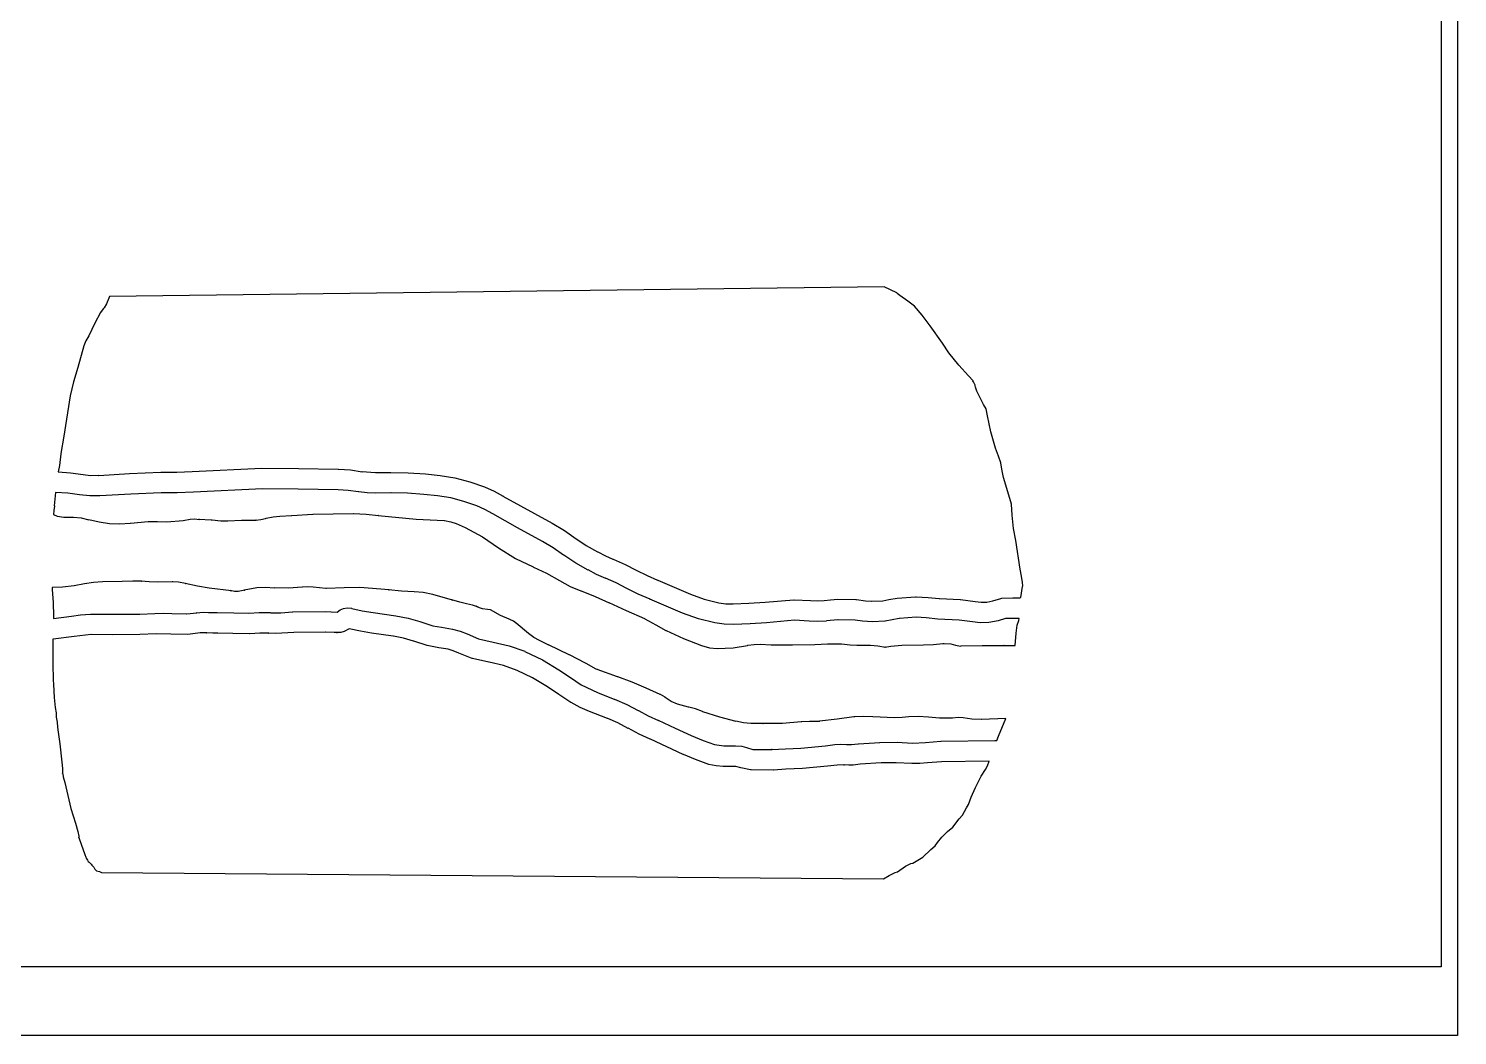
# Model space of a CAD drawing. Extents: x -67 to 553, y 0 to 8091.
# Drawn here: x 197.5 to 530.9, y 4664.3 to 4899.2 of the extents above; entities that cross this region are included whole.
import ezdxf

# ---------------------------------------------------------------- set-up
doc = ezdxf.new("R2010")
doc.units = 0

msp = doc.modelspace()

# ---------------------------------------------------------------- linework, layer by layer
at = {"layer": 'Calque_1'}
for p, q in [((530.912, 5134.15), (530.912, 4664.28)), ((527.091, 5120.28), (527.091, 4680.28)), ((397.141, 4838.93), (216.333, 4836.69957)), ((400.078, 4837.54), (397.1401, 4838.93224)), ((215.659, 4835.01), (215.086188, 4834.04897)), ((216.333, 4836.7), (215.659107, 4835.00773)), ((400.16975, 4837.42692), (400.078198, 4837.536689)), ((400.828, 4836.93), (400.16975, 4837.42692)), ((402.679474, 4835.630123), (400.82851, 4836.93121)), ((404.203, 4834.41), (402.679474, 4835.630123)), ((214.287, 4832.95), (212.960781, 4830.452038)), ((214.852, 4833.81), (214.286718, 4832.949576)), ((215.086188, 4834.04897), (214.852286, 4833.81065)), ((406.035566, 4832.317019), (404.20249, 4834.41109)), ((407.873, 4829.86), (406.035566, 4832.317019)), ((212.960781, 4830.452038), (211.5337, 4827.54669)), ((410.786, 4825.82), (407.87352, 4829.86309)), ((210.394, 4825.2), (208.9807, 4820.17028)), ((210.856257, 4826.335399), (210.39449, 4825.20791)), ((211.534, 4827.55), (210.856257, 4826.335399)), ((412.207, 4823.56), (410.7854, 4825.81372)), ((414.55208, 4820.663553), (412.20751, 4823.56675)), ((208.981, 4820.17), (207.997204, 4816.791474)), ((416.847, 4818.16), (414.55208, 4820.663553)), ((417.885, 4817.02), (416.84731, 4818.15559)), ((207.997204, 4816.791474), (207.19551, 4813.48161)), ((417.963812, 4816.775385), (417.85095, 4817.025259)), ((417.85095, 4817.025259), (417.884192, 4817.018801)), ((418.342, 4816.02), (417.963812, 4816.775385)), ((418.353, 4815.84), (418.341887, 4816.019916)), ((418.43, 4815.55), (418.353006, 4815.843952)), ((418.801, 4814.6), (418.430399, 4815.544032)), ((207.195, 4813.49), (205.73048, 4804.13091)), ((419.523524, 4813.027342), (418.80091, 4814.60525)), ((420.332, 4811.53), (419.523524, 4813.027342)), ((420.922, 4810.46), (420.331795, 4811.53341)), ((421.224, 4808.83), (420.92219, 4810.4511)), ((422.067994, 4805.10768), (421.2244, 4808.834)), ((423.154, 4801.3), (422.067994, 4805.10768)), ((205.731, 4804.13), (205.019404, 4800.02791)), ((205.019, 4800.02), (204.682609, 4797.2559)), ((423.846575, 4799.409089), (423.15362, 4801.29778)), ((424.353, 4797.85), (423.846575, 4799.409089)), ((204.415, 4795.75), (207.301414, 4795.548983)), ((204.683, 4797.26), (204.415295, 4795.75373)), ((207.301414, 4795.548983), (210.22241, 4795.153101)), ((210.223, 4795.16), (210.241, 4795.16)), ((210.241, 4795.16), (211.971738, 4794.961298)), ((211.971738, 4794.961298), (213.7834, 4794.976909)), ((213.783, 4794.97), (213.855, 4794.97)), ((213.855, 4794.97), (221.005855, 4795.371835)), ((221.005855, 4795.371835), (228.3683, 4795.724062)), ((228.368, 4795.73), (228.392, 4795.73)), ((228.392, 4795.73), (232.103299, 4795.723815)), ((232.103299, 4795.723815), (235.62829, 4795.841654)), ((235.628, 4795.84), (235.681, 4795.84)), ((235.681, 4795.84), (251.8914, 4796.641422)), ((251.892, 4796.64), (251.911, 4796.64)), ((251.911, 4796.64), (260.46089, 4796.568033)), ((260.461, 4796.57), (260.471, 4796.57)), ((260.471, 4796.57), (269.76189, 4796.409927)), ((269.762, 4796.41), (269.79, 4796.41)), ((269.79, 4796.41), (272.588426, 4796.235838)), ((272.588426, 4796.235838), (275.35191, 4795.819186)), ((275.251, 4795.84), (278.457835, 4795.645168)), ((275.352, 4795.82), (275.251802, 4795.835875)), ((278.457835, 4795.645168), (282.03247, 4795.663259)), ((282.033, 4795.66), (286.087133, 4795.583866)), ((286.087133, 4795.583866), (290.1162, 4795.305723)), ((290.116, 4795.3), (293.509504, 4794.94235)), ((293.509504, 4794.94235), (296.95439, 4794.389834)), ((424.580013, 4796.434901), (424.353405, 4797.85704)), ((424.972, 4794.45), (424.580013, 4796.434901)), ((252.034, 4791.84), (235.9502, 4791.044134)), ((260.359, 4791.77), (252.03441, 4791.84276)), ((269.706, 4791.61), (260.35831, 4791.770337)), ((272.077214, 4791.465533), (269.70661, 4791.613501)), ((274.435, 4791.11), (272.077214, 4791.465533)), ((296.954, 4794.39), (296.982019, 4794.379417)), ((296.982, 4794.38), (300.467929, 4793.485513)), ((300.467929, 4793.485513), (303.86058, 4792.30726)), ((303.861, 4792.31), (303.885077, 4792.299417)), ((303.885, 4792.3), (306.124883, 4791.271204)), ((426.011853, 4791.148619), (424.97138, 4794.44622)), ((203.778, 4790.97), (203.49532, 4787.82464)), ((206.615637, 4790.792809), (203.77841, 4790.973453)), ((209.375, 4790.43), (206.615637, 4790.792809)), ((211.742512, 4790.150719), (209.3569, 4790.42691)), ((209.357, 4790.43), (209.375, 4790.43)), ((214.076, 4790.17), (211.742512, 4790.150719)), ((221.35724, 4790.57634), (214.0757, 4790.171759)), ((228.434, 4790.92), (221.35724, 4790.57634)), ((232.12948, 4790.914236), (228.43391, 4790.923529)), ((236.004, 4791.05), (232.12948, 4790.914236)), ((235.95, 4791.05), (236.004, 4791.05)), ((274.536, 4791.09), (274.435194, 4791.108521)), ((276.534916, 4790.884371), (274.5355, 4791.090452)), ((278.453725, 4790.82868), (276.534916, 4790.884371)), ((282.025, 4790.86), (278.453725, 4790.82868)), ((282.065, 4790.86), (282.025, 4790.86)), ((285.869858, 4790.783095), (282.06489, 4790.854697)), ((289.683, 4790.52), (285.869858, 4790.783095)), ((289.693, 4790.52), (289.683, 4790.52)), ((292.89861, 4790.186192), (289.69268, 4790.52423)), ((296.005, 4789.69), (292.89861, 4790.186192)), ((299.085294, 4788.89507), (296.00591, 4789.68594)), ((302.096, 4787.85), (299.085294, 4788.89507)), ((306.124883, 4791.271204), (308.2362, 4790.10132)), ((308.188, 4790.13), (319.654, 4783.79191)), ((308.236, 4790.1), (308.188005, 4790.127781)), ((426.855, 4788.26), (426.011853, 4791.148619)), ((427.012, 4785.67), (426.855526, 4788.26265)), ((203.392, 4786.76), (203.297994, 4785.800357)), ((203.298, 4785.8), (204.141808, 4785.476944)), ((203.496, 4787.81), (203.392098, 4786.75696)), ((203.496, 4787.83), (203.496, 4787.81)), ((204.141, 4785.48), (205.719077, 4785.244025)), ((205.719077, 4785.244025), (207.93459, 4785.187636)), ((207.935, 4785.19), (209.769537, 4785.02963)), ((209.769537, 4785.02963), (211.5782, 4784.621411)), ((233.555, 4784.43), (235.203698, 4784.717569)), ((235.203698, 4784.717569), (236.234043, 4784.782685)), ((236.234043, 4784.782685), (237.39809, 4784.693789)), ((237.398, 4784.7), (237.2172, 4784.721167)), ((237.218, 4784.72), (240.0938, 4784.593529)), ((251.6565, 4784.629152), (252.7972, 4784.912852)), ((252.797, 4784.91), (252.9567, 4784.954979)), ((252.957, 4784.96), (254.567363, 4785.267979)), ((254.567363, 4785.267979), (256.098383, 4785.423384)), ((256.098383, 4785.423384), (258.87339, 4785.561133)), ((258.874, 4785.56), (258.931, 4785.56)), ((258.931, 4785.56), (263.81389, 4785.874325)), ((263.813, 4785.87), (263.868, 4785.87)), ((263.868, 4785.87), (273.25149, 4786.083783)), ((273.252, 4786.09), (273.279, 4786.09)), ((273.279, 4786.09), (276.24593, 4785.940577)), ((276.24593, 4785.940577), (279.11491, 4785.571682)), ((279.115, 4785.57), (279.035996, 4785.580583)), ((279.036, 4785.58), (287.9683, 4784.772757)), ((287.968, 4784.77), (294.45179, 4784.422073)), ((303.95273, 4786.99613), (302.09531, 4787.85113)), ((305.786, 4785.98), (303.95273, 4786.99613)), ((305.834, 4785.95), (305.786005, 4785.978046)), ((311.585283, 4782.711625), (305.8338, 4785.94952)), ((427.352, 4782.58), (427.011879, 4785.67059)), ((211.578, 4784.62), (211.516987, 4784.638521)), ((211.517, 4784.64), (213.937628, 4784.08973)), ((213.937628, 4784.08973), (216.377282, 4783.757716)), ((216.377282, 4783.757716), (218.812493, 4783.66596)), ((218.812493, 4783.66596), (221.21979, 4783.836461)), ((221.22, 4783.83), (221.273999, 4783.840583)), ((221.274, 4783.84), (225.398008, 4784.185744)), ((225.398008, 4784.185744), (227.54124, 4784.225316)), ((227.54124, 4784.225316), (229.73239, 4784.111198)), ((229.732, 4784.11), (233.55499, 4784.428293)), ((240.093, 4784.59), (240.312099, 4784.579417)), ((240.313, 4784.58), (242.313063, 4784.383018)), ((242.313063, 4784.383018), (243.8218, 4784.336054)), ((243.821, 4784.34), (243.967301, 4784.350583)), ((243.968, 4784.35), (247.203545, 4784.492743)), ((247.203545, 4784.492743), (250.61459, 4784.533885)), ((250.541, 4784.53), (251.6565, 4784.629152)), ((250.614, 4784.53), (250.541, 4784.53)), ((294.452, 4784.42), (294.563098, 4784.409417)), ((294.563, 4784.41), (296.005844, 4784.151469)), ((296.005844, 4784.151469), (297.26849, 4783.737165)), ((297.26849, 4783.737165), (299.32658, 4782.82065)), ((299.327, 4782.83), (299.378012, 4782.806188)), ((299.378, 4782.8), (303.409804, 4780.586829)), ((317.432, 4779.54), (311.585283, 4782.711625)), ((319.654, 4783.79), (319.674108, 4783.779417)), ((319.674, 4783.78), (322.537124, 4782.08776)), ((322.537124, 4782.08776), (325.24628, 4780.16236)), ((427.869, 4779.73), (427.35182, 4782.57585)), ((303.409804, 4780.586829), (307.11859, 4778.04782)), ((307.118, 4778.05), (311.076687, 4775.589148)), ((317.412, 4779.55), (317.432108, 4779.539417)), ((319.926743, 4778.072936), (317.41271, 4779.5587)), ((322.309, 4776.38), (319.926743, 4778.072936)), ((325.246, 4780.16), (325.205016, 4780.192014)), ((325.206, 4780.2), (327.639496, 4778.593519)), ((327.639496, 4778.593519), (330.28369, 4777.12872)), ((428.848, 4773.08), (427.868699, 4779.72871)), ((311.076687, 4775.589148), (315.2684, 4773.58887)), ((322.351, 4776.34), (322.308984, 4776.372014)), ((325.179231, 4774.473055), (322.35051, 4776.34392)), ((330.283, 4777.13), (330.322, 4777.108833)), ((330.322, 4777.1), (332.105942, 4776.172371)), ((332.105942, 4776.172371), (333.83497, 4775.43286)), ((333.835, 4775.44), (333.91202, 4775.410102)), ((333.912, 4775.41), (336.686746, 4774.179916)), ((315.269, 4773.59), (315.326997, 4773.563542)), ((315.327, 4773.56), (318.382032, 4772.121727)), ((318.382032, 4772.121727), (321.38968, 4770.41755)), ((328.055, 4772.88), (325.179231, 4774.473055)), ((330.036035, 4771.853063), (328.05482, 4772.88289)), ((332.207, 4770.93), (330.036035, 4771.853063)), ((336.686746, 4774.179916), (339.300939, 4772.873409)), ((339.300939, 4772.873409), (341.811712, 4771.613287)), ((341.811712, 4771.613287), (344.2762, 4770.52236)), ((429.18, 4771.46), (428.848186, 4773.07872)), ((429.3727, 4770.438846), (429.180199, 4771.46086)), ((202.995, 4768.82), (203.005054, 4768.336078)), ((205.377, 4768.86), (202.9957, 4768.823223)), ((203.005, 4768.34), (203.211983, 4765.305626)), ((208.145377, 4769.175263), (205.37621, 4768.858524)), ((210.517, 4769.67), (208.145377, 4769.175263)), ((210.536, 4769.67), (210.517, 4769.67)), ((212.606412, 4769.985344), (210.53611, 4769.674219)), ((214.770756, 4770.134792), (212.606412, 4769.985344)), ((219.349, 4770.21), (214.770756, 4770.134792)), ((219.291, 4770.21), (219.349, 4770.21)), ((221.84054, 4770.286726), (219.29142, 4770.205069)), ((223.846, 4770.29), (221.84054, 4770.286726)), ((223.737, 4770.31), (223.8455, 4770.296771)), ((225.660783, 4770.10109), (223.73761, 4770.309123)), ((227.51743, 4770.045234), (225.660783, 4770.10109)), ((231.007, 4770.13), (227.51743, 4770.045234)), ((231.154, 4770.14), (231.006302, 4770.129417)), ((232.48765, 4770.076141), (231.154, 4770.140104)), ((234.067, 4769.73), (232.48765, 4770.076141)), ((234.029, 4769.74), (234.066999, 4769.729417)), ((236.873671, 4769.076797), (234.0294, 4769.73693)), ((239.646032, 4768.661138), (236.873671, 4769.076797)), ((244.868, 4768.01), (239.646032, 4768.661138)), ((244.546, 4768.09), (244.8679, 4768.014858)), ((245.519664, 4767.894038), (244.5461, 4768.088821)), ((247.933, 4768.21), (246.418839, 4767.890251)), ((250.718, 4768.75), (247.7869, 4768.161038)), ((247.787, 4768.16), (247.933299, 4768.201804)), ((252.718263, 4768.765361), (250.7177, 4768.754083)), ((254.964, 4768.68), (252.718263, 4768.765361)), ((258.158114, 4768.659954), (254.96391, 4768.682675)), ((261.317, 4768.87), (258.158114, 4768.659954)), ((261.414, 4768.88), (261.317001, 4768.866771)), ((262.583058, 4768.948787), (261.41401, 4768.880512)), ((263.87818, 4768.882596), (262.583058, 4768.948787)), ((266.854, 4768.59), (263.87818, 4768.882596)), ((267.006, 4768.58), (266.854103, 4768.590583)), ((271.128396, 4768.709272), (267.00621, 4768.575525)), ((274.799, 4768.82), (271.128396, 4768.709272)), ((281.613, 4768.27), (274.7989, 4768.823508)), ((281.452, 4768.29), (281.61329, 4768.268833)), ((284.511428, 4767.931146), (281.45203, 4768.286249)), ((321.341, 4770.45), (323.851114, 4769.052738)), ((321.389, 4770.42), (321.341005, 4770.449898)), ((323.851114, 4769.052738), (326.33551, 4768.01822)), ((326.336, 4768.02), (326.419979, 4767.991954)), ((332.131, 4770.96), (332.206988, 4770.930896)), ((334.598062, 4769.852471), (332.1318, 4770.95955)), ((337.114383, 4768.584288), (334.598062, 4769.852471)), ((339.738212, 4767.278848), (337.114383, 4768.584288)), ((344.276, 4770.52), (344.313015, 4770.504125)), ((344.313, 4770.5), (351.92799, 4767.216)), ((429.01, 4766.43), (429.451404, 4769.06816)), ((429.451, 4770.03), (429.3727, 4770.438846)), ((429.461, 4769.09), (429.450946, 4770.032974)), ((429.452, 4769.07), (429.46126, 4769.091167)), ((203.211983, 4765.305626), (203.322288, 4762.07758)), ((246.418839, 4767.890251), (245.519664, 4767.894038)), ((287.432, 4767.81), (284.511428, 4767.931146)), ((287.446, 4767.81), (287.432, 4767.81)), ((289.597263, 4767.622513), (287.44572, 4767.81701)), ((291.803415, 4767.182375), (289.597263, 4767.622513)), ((296.409, 4765.88), (291.803415, 4767.182375)), ((296.279, 4765.92), (296.408699, 4765.876873)), ((298.0824, 4765.371471), (296.27961, 4765.91835)), ((299.694625, 4765.01301), (298.0824, 4765.371471)), ((301.08194, 4764.707631), (299.694625, 4765.01301)), ((302.21, 4764.32), (301.08194, 4764.707631)), ((326.42, 4767.99), (329.700164, 4766.721488)), ((329.700164, 4766.721488), (332.95401, 4765.22934)), ((332.954, 4765.23), (332.897988, 4765.258046)), ((332.898, 4765.26), (336.97318, 4763.45548)), ((342.527, 4766.06), (339.738212, 4767.278848)), ((350.048, 4762.81), (342.48831, 4766.07019)), ((342.489, 4766.07), (342.526994, 4766.056771)), ((351.928, 4767.22), (355.161119, 4766.074389)), ((355.161119, 4766.074389), (358.52548, 4765.23854)), ((358.526, 4765.24), (360.179175, 4765.01646)), ((360.179175, 4765.01646), (361.8421, 4764.981238)), ((361.842, 4764.98), (361.911, 4764.98)), ((361.911, 4764.98), (365.592875, 4765.103527)), ((365.592875, 4765.103527), (369.33949, 4765.349093)), ((369.339, 4765.35), (376.05949, 4765.935522)), ((376.06, 4765.94), (376.139, 4765.94)), ((376.139, 4765.94), (379.958933, 4765.771494)), ((379.958933, 4765.771494), (381.624168, 4765.684797)), ((381.624168, 4765.684797), (383.13079, 4765.744473)), ((383.131, 4765.74), (383.154, 4765.74)), ((383.154, 4765.74), (384.578896, 4765.924117)), ((384.578896, 4765.924117), (386.31151, 4766.044535)), ((386.311, 4766.04), (390.55769, 4765.984967)), ((390.558, 4765.99), (390.683598, 4765.979417)), ((390.683, 4765.98), (392.755773, 4765.722329)), ((392.755773, 4765.722329), (394.17999, 4765.588682)), ((394.18, 4765.59), (394.276, 4765.59)), ((394.276, 4765.59), (396.7983, 4765.672021)), ((396.798, 4765.67), (398.196191, 4765.986375)), ((398.196191, 4765.986375), (400.16828, 4766.325372)), ((400.168, 4766.33), (404.47941, 4766.635329)), ((404.479, 4766.63), (404.569, 4766.63)), ((404.569, 4766.63), (407.445514, 4766.449422)), ((407.445514, 4766.449422), (409.98107, 4766.203757)), ((409.982, 4766.2), (410.032, 4766.2)), ((410.032, 4766.2), (414.903, 4765.976163)), ((414.903, 4765.98), (414.959, 4765.98)), ((414.959, 4765.98), (418.360004, 4765.55756)), ((418.360004, 4765.55756), (419.800357, 4765.395664)), ((419.800357, 4765.395664), (421.0806, 4765.397653)), ((421.08, 4765.4), (421.091, 4765.4)), ((421.091, 4765.4), (422.512264, 4765.702551)), ((422.512264, 4765.702551), (424.34709, 4766.224176)), ((424.347, 4766.22), (424.607508, 4766.275033)), ((424.608, 4766.28), (427.131239, 4766.412159)), ((427.131239, 4766.412159), (428.82167, 4766.414937)), ((428.821, 4766.41), (428.986814, 4766.428521)), ((428.987, 4766.43), (429.01, 4766.43)), ((203.305, 4761.58), (207.52489, 4762.089587)), ((203.323, 4762.08), (203.305008, 4761.588405)), ((207.524, 4762.09), (209.58081, 4762.387921)), ((209.58081, 4762.387921), (211.92118, 4762.60091)), ((211.922, 4762.61), (212.01, 4762.61)), ((212.01, 4762.61), (217.02731, 4762.544119)), ((217.027, 4762.54), (223.40388, 4762.613025)), ((223.404, 4762.61), (223.429, 4762.61)), ((223.429, 4762.61), (226.96419, 4762.717421)), ((226.933, 4762.72), (228.992942, 4762.770932)), ((226.964, 4762.72), (226.933, 4762.72)), ((228.992942, 4762.770932), (230.91342, 4762.701215)), ((230.91342, 4762.701215), (234.33719, 4762.63401)), ((234.337, 4762.63), (234.405, 4762.63)), ((234.405, 4762.63), (236.7599, 4762.92157)), ((236.661, 4762.91), (238.224938, 4763.050659)), ((236.76, 4762.93), (236.661001, 4762.911479)), ((238.224938, 4763.050659), (239.4597, 4762.970854)), ((239.46, 4762.97), (239.536001, 4762.959417)), ((239.536, 4762.96), (241.5225, 4762.96)), ((241.522, 4762.96), (245.366708, 4762.879368)), ((245.366708, 4762.879368), (248.86409, 4762.793577)), ((248.864, 4762.79), (251.261208, 4762.943193)), ((251.261208, 4762.943193), (253.87509, 4762.928906)), ((253.875, 4762.93), (253.979399, 4762.919417)), ((253.98, 4762.92), (256.340249, 4762.900917)), ((256.340249, 4762.900917), (259.07429, 4763.099916)), ((259.074, 4763.1), (259.184, 4763.1)), ((259.184, 4763.1), (266.68949, 4763.183079)), ((266.69, 4763.18), (269.48519, 4763.061996)), ((269.485, 4763.07), (270.170465, 4763.569127)), ((270.170465, 4763.569127), (270.964381, 4763.915011)), ((270.964381, 4763.915011), (271.852009, 4764.060375)), ((271.852009, 4764.060375), (272.81861, 4763.957941)), ((272.818, 4763.95), (272.891977, 4763.931479)), ((272.892, 4763.93), (275.332372, 4763.364789)), ((275.332372, 4763.364789), (277.876011, 4762.932556)), ((277.876011, 4762.932556), (283.2113, 4762.15597)), ((283.212, 4762.16), (286.062459, 4761.620945)), ((286.062459, 4761.620945), (288.7657, 4760.84793)), ((301.925, 4764.48), (302.209797, 4764.318869)), ((302.707687, 4764.065324), (301.92511, 4764.479624)), ((303.440889, 4763.832024), (302.707687, 4764.065324)), ((304.602, 4763.67), (303.440889, 4763.832024)), ((305.262, 4763.6), (304.601601, 4763.671967)), ((307.582391, 4762.278768), (305.262, 4763.59874)), ((309.654, 4761.39), (307.582391, 4762.278768)), ((309.786, 4761.34), (309.653708, 4761.393975)), ((336.97318, 4763.45548), (341.21951, 4761.54023)), ((341.219, 4761.54), (341.299989, 4761.498196)), ((341.3, 4761.5), (343.861378, 4760.047669)), ((350.087, 4762.79), (350.048001, 4762.805875)), ((353.801393, 4761.481221), (350.08761, 4762.79848)), ((357.591, 4760.54), (353.801393, 4761.481221)), ((400.629, 4761.57), (397.4023, 4760.925476)), ((400.708, 4761.58), (400.628996, 4761.569417)), ((404.581, 4761.85), (400.7074, 4761.575627)), ((406.962674, 4761.688245), (404.5809, 4761.853543)), ((409.67, 4761.44), (406.962674, 4761.688245)), ((414.614, 4761.21), (409.67011, 4761.440452)), ((425.428, 4761.55), (423.707941, 4761.039884)), ((428.623, 4761.59), (425.42829, 4761.546079)), ((428.598, 4761.12), (428.623929, 4761.576935)), ((428.624, 4761.58), (428.621354, 4761.595875)), ((237.536, 4758.2), (234.6127, 4757.853396)), ((237.635, 4758.22), (237.536001, 4758.201479)), ((239.065, 4758.2), (237.6346, 4758.218521)), ((238.989, 4758.21), (239.065001, 4758.199417)), ((240.465125, 4758.1461), (238.9893, 4758.215983)), ((241.618, 4758.18), (240.465125, 4758.1461)), ((241.654, 4758.18), (241.618, 4758.18)), ((245.168493, 4758.085572), (241.65411, 4758.175629)), ((249.032, 4758.01), (245.168493, 4758.085572)), ((249.124, 4758.01), (249.032, 4758.01)), ((251.455025, 4758.161554), (249.1243, 4758.016067)), ((253.569, 4758.16), (251.455025, 4758.161554)), ((253.464, 4758.17), (253.568399, 4758.159417)), ((255.078449, 4758.066956), (253.46401, 4758.162309)), ((256.601405, 4758.105324), (255.078449, 4758.066956)), ((259.365, 4758.32), (256.601405, 4758.105324)), ((266.671, 4758.41), (259.3655, 4758.327979)), ((266.743, 4758.41), (266.671, 4758.41)), ((268.817, 4758.31), (266.74219, 4758.406044)), ((268.827, 4758.31), (268.817, 4758.31)), ((268.912, 4758.3), (268.827016, 4758.310583)), ((268.978, 4758.29), (268.911987, 4758.300583)), ((269.075, 4758.28), (268.978004, 4758.290583)), ((269.268, 4758.28), (269.075304, 4758.28)), ((269.287, 4758.28), (269.268, 4758.28)), ((269.568, 4758.27), (269.28741, 4758.283229)), ((270.348644, 4758.279711), (269.3569, 4758.28788)), ((269.357, 4758.29), (269.357, 4758.29)), ((269.357, 4758.29), (269.56782, 4758.268833)), ((271.160051, 4758.492402), (270.348644, 4758.279711)), ((272.272, 4759.17), (271.160051, 4758.492402)), ((274.914146, 4758.586068), (272.2721, 4759.16678)), ((277.516208, 4758.149919), (274.914146, 4758.586068)), ((282.535, 4757.42), (277.516208, 4758.149919)), ((288.765, 4760.85), (291.79059, 4759.863105)), ((291.791, 4759.86), (291.802, 4759.86)), ((291.802, 4759.86), (293.828215, 4759.514852)), ((293.828215, 4759.514852), (296.41879, 4759.099059)), ((296.419, 4759.1), (298.230797, 4758.587027)), ((298.230797, 4758.587027), (299.810783, 4757.954718)), ((310.610209, 4760.942353), (309.7868, 4761.335722)), ((311.319, 4760.42), (310.610209, 4760.942353)), ((314.135, 4758.04), (311.26343, 4760.47866)), ((311.264, 4760.47), (311.31898, 4760.418935)), ((314.202018, 4757.979994), (314.122008, 4758.045081)), ((314.122008, 4758.045081), (314.134972, 4758.034498)), ((314.145, 4758.03), (314.202018, 4757.979994)), ((315.419944, 4757.095174), (314.14539, 4758.03276)), ((343.861378, 4760.047669), (346.20878, 4758.78802)), ((346.209, 4758.79), (346.28102, 4758.755075)), ((346.281, 4758.75), (350.314715, 4756.89931)), ((357.611, 4760.54), (357.591, 4760.54)), ((359.796796, 4760.237823), (357.6109, 4760.534487)), ((362.007, 4760.19), (359.796796, 4760.237823)), ((365.888312, 4760.320895), (362.00661, 4760.190853)), ((369.695, 4760.57), (365.888312, 4760.320895)), ((369.715, 4760.57), (369.695, 4760.57)), ((376.248, 4761.14), (369.71502, 4760.566913)), ((379.657204, 4760.939817), (376.2481, 4761.141131)), ((381.602086, 4760.86286), (379.657204, 4760.939817)), ((383.705, 4760.98), (381.602086, 4760.86286)), ((386.365, 4761.26), (383.7047, 4760.985098)), ((386.421, 4761.26), (386.365, 4761.26)), ((390.359, 4761.2), (386.42129, 4761.255033)), ((392.079614, 4760.939613), (390.3591, 4761.20317)), ((394.454, 4760.81), (392.079614, 4760.939613)), ((397.295, 4760.91), (394.45391, 4760.811046)), ((397.402, 4760.92), (397.295003, 4760.909417)), ((417.727601, 4760.760539), (414.61411, 4761.202028)), ((419.547591, 4760.585472), (417.727601, 4760.760539)), ((421.547, 4760.63), (419.547591, 4760.585472)), ((423.707941, 4761.039884), (421.5471, 4760.633749)), ((427.676, 4755.25), (427.965401, 4758.1329)), ((427.965, 4758.13), (428.172698, 4759.99822)), ((428.173, 4760), (428.598793, 4761.11972)), ((203.165, 4754.82), (203.136402, 4750.959301)), ((203.165, 4756.76), (203.165, 4754.81479)), ((203.242, 4756.76), (203.165, 4756.76)), ((203.259, 4756.76), (203.242, 4756.76)), ((208.157, 4757.35), (203.25909, 4756.759715)), ((212.066, 4757.83), (208.15671, 4757.358249)), ((208.157, 4757.35), (208.157, 4757.35)), ((217.114, 4757.76), (212.0657, 4757.826146)), ((217.142, 4757.76), (217.114, 4757.76)), ((223.445, 4757.83), (217.14251, 4757.758827)), ((227.249, 4757.95), (223.41971, 4757.834906)), ((223.42, 4757.83), (223.445, 4757.83)), ((227.279, 4757.95), (227.249, 4757.95)), ((230.670717, 4757.89423), (227.27961, 4757.9489)), ((234.613, 4757.86), (230.670717, 4757.89423)), ((282.607, 4757.41), (282.534981, 4757.420583)), ((284.945414, 4756.971004), (282.60652, 4757.41607)), ((287.323, 4756.29), (284.945414, 4756.971004)), ((287.368, 4756.27), (287.322994, 4756.283229)), ((290.521, 4755.25), (287.36871, 4756.27314)), ((293.234584, 4754.729959), (290.52091, 4755.24788)), ((295.409, 4754.42), (293.234584, 4754.729959)), ((299.810783, 4757.954718), (302.44289, 4756.83305)), ((302.443, 4756.83), (305.8775, 4756.061651)), ((305.877, 4756.07), (309.598764, 4755.168137)), ((309.598764, 4755.168137), (313.27501, 4753.90254)), ((316.67602, 4756.394498), (315.419944, 4757.095174)), ((318.896, 4755.37), (316.67602, 4756.394498)), ((323.641, 4753.09), (318.80662, 4755.41119)), ((318.807, 4755.41), (318.896006, 4755.365021)), ((350.314715, 4756.89931), (354.53467, 4755.23237)), ((354.535, 4755.23), (356.350942, 4754.733014)), ((356.350942, 4754.733014), (358.13381, 4754.602145)), ((358.174, 4754.6), (361.9319, 4754.741552)), ((361.931, 4754.75), (365.2584, 4755.298216)), ((365.259, 4755.29), (365.363404, 4755.311167)), ((365.363, 4755.32), (366.821844, 4755.507746)), ((366.821844, 4755.507746), (368.207657, 4755.551378)), ((368.207657, 4755.551378), (370.73478, 4755.4343)), ((370.735, 4755.43), (375.786609, 4755.40298)), ((375.786609, 4755.40298), (380.9685, 4755.494029)), ((380.969, 4755.5), (383.903799, 4755.616053)), ((383.903799, 4755.616053), (387.04769, 4755.64896)), ((387.047, 4755.64), (387.172518, 4755.629417)), ((387.173, 4755.63), (389.196188, 4755.408776)), ((389.196188, 4755.408776), (390.74029, 4755.323084)), ((390.74, 4755.33), (390.865994, 4755.33)), ((390.866, 4755.33), (393.989492, 4755.328181)), ((393.989492, 4755.328181), (395.679897, 4755.196166)), ((395.679897, 4755.196166), (397.4388, 4754.877298)), ((397.272, 4754.91), (398.696419, 4755.081582)), ((397.439, 4754.87), (397.272101, 4754.903867)), ((398.696419, 4755.081582), (401.28049, 4755.370639)), ((401.28, 4755.37), (406.310821, 4755.417757)), ((406.310821, 4755.417757), (408.636818, 4755.475147)), ((408.636818, 4755.475147), (410.8288, 4755.710783)), ((410.829, 4755.71), (411.105992, 4755.741221)), ((411.106, 4755.74), (412.659061, 4755.630198)), ((412.659061, 4755.630198), (413.80239, 4755.346565)), ((413.803, 4755.35), (414.92031, 4755.141773)), ((414.92, 4755.14), (415.139604, 4755.150583)), ((415.139, 4755.15), (419.994329, 4755.253684)), ((419.994329, 4755.253684), (425.11878, 4755.2389)), ((425.061, 4755.24), (427.67529, 4755.250583)), ((425.119, 4755.24), (425.061, 4755.24)), ((295.429, 4754.42), (295.409, 4754.42)), ((296.597431, 4754.056166), (295.429, 4754.41847)), ((297.892509, 4753.508599), (296.597431, 4754.056166)), ((301.023, 4752.26), (297.892509, 4753.508599)), ((301.11, 4752.24), (301.023005, 4752.266458)), ((304.904, 4751.38), (301.10991, 4752.235132)), ((304.94, 4751.37), (304.904017, 4751.380583)), ((308.285908, 4750.560038), (304.9402, 4751.37055)), ((313.275, 4753.9), (317.390733, 4751.935702)), ((317.390733, 4751.935702), (321.20468, 4749.60053)), ((323.708, 4753.06), (323.640981, 4753.089104)), ((327.41, 4751.15), (323.70851, 4753.06611)), ((358.134, 4754.6), (358.174, 4754.6)), ((203.136402, 4750.959301), (203.217996, 4747.23652)), ((311.484, 4749.46), (308.285908, 4750.560038)), ((311.497, 4749.45), (311.484035, 4749.460583)), ((315.089769, 4747.738901), (311.49672, 4749.45624)), ((321.205, 4749.6), (323.913839, 4747.759066)), ((327.575, 4751.07), (327.409609, 4751.14911)), ((329.9, 4749.75), (327.57469, 4751.06471)), ((330.207, 4749.63), (329.900507, 4749.754354)), ((334.889, 4747.97), (330.20652, 4749.62894)), ((203.218, 4747.23), (203.324997, 4746.12828)), ((203.325, 4746.13), (203.443798, 4743.15291)), ((318.565, 4745.61), (315.089769, 4747.738901)), ((318.587, 4745.59), (318.56504, 4745.603229)), ((321.207507, 4743.806793), (318.58649, 4745.59564)), ((323.913839, 4747.759066), (326.4724, 4746.09136)), ((326.472, 4746.09), (330.224787, 4744.299699)), ((334.954, 4747.95), (334.888992, 4747.973812)), ((338.304685, 4746.694306), (334.95432, 4747.948)), ((341.603, 4745.29), (338.304685, 4746.694306)), ((344.879, 4743.85), (341.57499, 4745.30335)), ((341.575, 4745.3), (341.602993, 4745.286771)), ((203.444, 4743.16), (203.6853, 4740.76632)), ((324.056, 4741.96), (321.207507, 4743.806793)), ((324.097, 4741.93), (324.056016, 4741.953812)), ((326.23042, 4740.831548), (324.09711, 4741.93575)), ((330.224787, 4744.299699), (334.30606, 4742.69593)), ((334.22, 4742.73), (337.125566, 4741.498464)), ((334.306, 4742.7), (334.220011, 4742.732014)), ((337.125566, 4741.498464), (339.7432, 4740.09528)), ((344.98, 4743.81), (344.878718, 4743.848894)), ((346.028, 4743.17), (344.97999, 4743.805793)), ((346.043, 4743.16), (346.027919, 4743.170583)), ((347.467368, 4742.199954), (346.04382, 4743.16044)), ((348.902755, 4741.574729), (347.467368, 4742.199954)), ((351.506, 4740.88), (348.902755, 4741.574729)), ((203.685, 4740.76), (203.888094, 4739.55456)), ((203.888, 4739.56), (203.945997, 4738.53104)), ((203.946, 4738.53), (204.128906, 4737.39997)), ((328.374511, 4739.880765), (326.23042, 4740.831548)), ((332.587, 4738.23), (328.374511, 4739.880765)), ((332.672, 4738.2), (332.58699, 4738.230956)), ((335.00575, 4737.197229), (332.67229, 4738.19415)), ((339.744, 4740.09), (339.791995, 4740.063012)), ((339.792, 4740.07), (342.035239, 4738.890588)), ((342.035239, 4738.890588), (344.45991, 4737.7975)), ((351.595, 4740.86), (351.505994, 4740.881167)), ((353.14511, 4740.447263), (351.5944, 4740.86256)), ((354.726, 4739.85), (353.14511, 4740.447263)), ((354.8, 4739.82), (354.726023, 4739.850162)), ((358.784709, 4738.54374), (354.8004, 4739.81906)), ((362.632, 4737.55), (358.784709, 4738.54374)), ((386.179231, 4738.042466), (382.08681, 4737.56982)), ((390.091, 4738.58), (386.179231, 4738.042466)), ((390.136, 4738.59), (390.090994, 4738.579417)), ((392.249634, 4738.719216), (390.13691, 4738.591666)), ((394.525064, 4738.62464), (392.249634, 4738.719216)), ((399.573, 4738.38), (394.525064, 4738.62464)), ((401.312707, 4738.455123), (399.57272, 4738.378592)), ((402.879, 4738.64), (401.312707, 4738.455123)), ((402.889, 4738.64), (402.879, 4738.64)), ((405.061581, 4738.707631), (402.8886, 4738.637025)), ((407.45305, 4738.522229), (405.061581, 4738.707631)), ((410.069894, 4738.312468), (407.45305, 4738.522229)), ((412.919, 4738.31), (410.069894, 4738.312468)), ((413.082, 4738.33), (412.918699, 4738.314125)), ((414.379082, 4738.431693), (413.0825, 4738.326025)), ((415.564, 4738.38), (414.379082, 4738.431693)), ((417.577644, 4738.103981), (415.56442, 4738.381793)), ((419.805, 4738), (417.577644, 4738.103981)), ((419.847, 4738), (419.805, 4738)), ((425.553, 4738.22), (419.84642, 4737.999073)), ((423.839, 4734.11), (425.53601, 4738.21871)), ((425.536, 4738.22), (425.553, 4738.22)), ((204.129, 4737.4), (204.220995, 4736.20117)), ((204.221, 4736.2), (204.354905, 4735.03504)), ((204.355, 4735.03), (204.740497, 4732.27992)), ((337.411, 4735.91), (335.00575, 4737.197229)), ((339.976366, 4734.562281), (337.364, 4735.94026)), ((337.364, 4735.94), (337.411016, 4735.913012)), ((344.43, 4737.81), (348.383175, 4735.998865)), ((344.459, 4737.79), (344.430002, 4737.803229)), ((348.383175, 4735.998865), (352.12659, 4734.24686)), ((364.342169, 4737.19669), (362.55352, 4737.575883)), ((362.554, 4737.57), (362.631999, 4737.548833)), ((366.006606, 4737.070628), (364.342169, 4737.19669)), ((368.872, 4737.07), (366.006606, 4737.070628)), ((368.8, 4737.07), (368.872, 4737.07)), ((373.384614, 4737.066003), (368.8003, 4737.067888)), ((377.808, 4737.46), (373.384614, 4737.066003)), ((377.924, 4737.47), (377.808218, 4737.454125)), ((379.68839, 4737.548888), (377.92349, 4737.471894)), ((381.995, 4737.56), (379.68839, 4737.548888)), ((382.087, 4737.57), (381.995004, 4737.559417)), ((204.74, 4732.28), (205.224187, 4728.07816)), ((342.557, 4733.4), (339.976366, 4734.562281)), ((342.585, 4733.39), (342.557007, 4733.403229)), ((350.223, 4729.85), (342.58531, 4733.38774)), ((352.127, 4734.24), (354.939578, 4733.079737)), ((354.939578, 4733.079737), (357.52558, 4732.14053)), ((357.526, 4732.14), (359.756895, 4731.851208)), ((359.756895, 4731.851208), (362.4683, 4731.837052)), ((362.433, 4731.84), (363.888317, 4731.736693)), ((362.468, 4731.84), (362.433, 4731.84)), ((363.888317, 4731.736693), (365.032721, 4731.470344)), ((365.032721, 4731.470344), (366.4617, 4731.014766)), ((374.117, 4731.17), (377.66098, 4731.334835)), ((377.661, 4731.33), (383.41719, 4731.877158)), ((377.661, 4731.33), (377.661, 4731.33)), ((383.417, 4731.88), (385.650657, 4732.155762)), ((385.650657, 4732.155762), (386.95409, 4732.238154)), ((386.95409, 4732.238154), (388.37999, 4732.181889)), ((388.38, 4732.18), (388.526314, 4732.161479)), ((388.526, 4732.16), (389.534749, 4732.167111)), ((389.534749, 4732.167111), (391.07928, 4732.331185)), ((391.079, 4732.33), (391.188617, 4732.340583)), ((391.189, 4732.34), (396.09048, 4732.647975)), ((396.09, 4732.65), (400.13521, 4732.711119)), ((400.136, 4732.71), (403.74089, 4732.489867)), ((403.741, 4732.49), (406.803661, 4732.653711)), ((406.803661, 4732.653711), (410.36589, 4732.913862)), ((410.365, 4732.92), (410.408, 4732.92)), ((410.408, 4732.92), (422.9985, 4733.067373)), ((422.999, 4733.06), (423.085, 4733.06)), ((423.085, 4733.06), (423.396097, 4733.070583)), ((423.396, 4733.07), (423.839388, 4734.10822)), ((205.225, 4728.08), (205.423411, 4726.46763)), ((350.303, 4729.81), (350.22299, 4729.844131)), ((353.092285, 4728.649482), (350.30262, 4729.81044)), ((356.216, 4727.53), (353.092285, 4728.649482)), ((366.462, 4731.01), (370.96769, 4730.983012)), ((370.967, 4730.99), (370.877994, 4730.979417)), ((370.878, 4730.98), (374.09231, 4731.169706)), ((374.093, 4731.17), (374.117, 4731.17)), ((410.487, 4728.12), (407.283666, 4727.855053)), ((421.627, 4728.26), (410.4871, 4728.128502)), ((421.235, 4727.21), (421.626689, 4728.26913)), ((421.627, 4728.27), (421.627106, 4728.254125)), ((205.423, 4726.47), (205.412946, 4725.36404)), ((205.413, 4725.36), (205.417908, 4725.510349)), ((205.417908, 4725.510349), (205.460995, 4725.284065)), ((205.461, 4725.29), (205.556012, 4724.642036)), ((356.24, 4727.52), (356.215923, 4727.530583)), ((357.946926, 4727.172717), (356.23988, 4727.520483)), ((359.568522, 4727.03785), (357.946926, 4727.172717)), ((362.486, 4727.04), (359.568522, 4727.03785)), ((362.521, 4727.04), (362.486, 4727.04)), ((363.662556, 4726.728751), (362.52099, 4727.044068)), ((365.957, 4726.24), (363.662556, 4726.728751)), ((366.13, 4726.23), (365.95691, 4726.243229)), ((371.222, 4726.2), (366.13029, 4726.229104)), ((371.312, 4726.21), (371.222015, 4726.199417)), ((374.196, 4726.38), (371.31199, 4726.208021)), ((378.095, 4726.56), (374.17171, 4726.376644)), ((374.172, 4726.38), (374.196, 4726.38)), ((383.895, 4727.11), (378.09542, 4726.558609)), ((383.905, 4727.11), (383.895, 4727.11)), ((386.144908, 4727.369134), (383.90459, 4727.117052)), ((387.908, 4727.42), (386.144908, 4727.369134)), ((388.908443, 4727.325224), (387.7619, 4727.430354)), ((387.762, 4727.43), (387.908209, 4727.411479)), ((389.92624, 4727.359247), (388.908443, 4727.325224)), ((391.558, 4727.56), (389.92624, 4727.359247)), ((396.43, 4727.87), (391.55792, 4727.564142)), ((396.465, 4727.87), (396.43, 4727.87)), ((399.932, 4727.92), (396.46559, 4727.866819)), ((399.97, 4727.92), (399.932, 4727.92)), ((403.573, 4727.7), (399.97012, 4727.920662)), ((405.493703, 4727.715895), (403.57271, 4727.699048)), ((407.283666, 4727.855053), (405.493703, 4727.715895)), ((418.48, 4722.11), (419.77609, 4724.76774)), ((419.776, 4724.77), (420.766599, 4726.33421)), ((420.767, 4726.33), (421.235206, 4727.210797)), ((205.556, 4724.64), (205.936285, 4723.32582)), ((205.936, 4723.33), (207.33022, 4717.22501)), ((417.478, 4719.85), (418.4805, 4722.11086)), ((416.346, 4717.4), (416.848284, 4718.160941)), ((416.849, 4718.16), (417.477914, 4719.84963)), ((417.478, 4719.85), (417.478, 4719.85)), ((207.331, 4717.22), (208.43169, 4713.82117)), ((413.127, 4712.86), (414.67209, 4714.81289)), ((414.672, 4714.81), (415.429104, 4715.698205)), ((415.429, 4715.7), (416.346203, 4717.40021)), ((208.431, 4713.82), (208.980883, 4711.84753)), ((208.981, 4711.85), (209.211399, 4710.73637)), ((410.574, 4710.55), (411.928049, 4711.832171)), ((411.928049, 4711.832171), (413.1268, 4712.85796)), ((209.203, 4710.61), (209.235015, 4710.488556)), ((209.229, 4710.58), (209.203071, 4710.606458)), ((209.212, 4710.74), (209.228933, 4710.586542)), ((209.235, 4710.55), (209.246113, 4710.453163)), ((209.235015, 4710.488556), (209.235, 4710.55)), ((209.246, 4710.46), (209.3721, 4709.979782)), ((209.372, 4709.98), (209.767287, 4708.93093)), ((209.767, 4708.93), (210.641288, 4706.49557)), ((408.02, 4707.65), (409.05201, 4708.504603)), ((409.052, 4708.5), (409.599396, 4709.314983)), ((409.599396, 4709.314983), (410.57391, 4710.54549)), ((210.641, 4706.49), (210.833299, 4705.909769)), ((210.834, 4705.91), (210.931023, 4705.700715)), ((210.931, 4705.7), (210.946875, 4705.638088)), ((210.931, 4705.7), (210.931, 4705.7)), ((210.947, 4705.64), (211.264314, 4705.157401)), ((211.264, 4705.16), (211.401504, 4704.890655)), ((211.401, 4704.89), (211.411054, 4704.879417)), ((211.411, 4704.88), (211.626476, 4704.711725)), ((211.627, 4704.71), (211.926799, 4704.405994)), ((403.795, 4704.5), (406.1504, 4705.89118)), ((406.15, 4705.89), (408.02018, 4707.65212)), ((211.927, 4704.41), (212.076304, 4704.2195)), ((212.076, 4704.22), (212.243402, 4703.99775)), ((212.243, 4703.99), (212.676096, 4703.560582)), ((212.676, 4703.56), (212.921507, 4703.110473)), ((212.922, 4703.11), (213.289903, 4702.761015)), ((213.29, 4702.77), (213.357998, 4702.691948)), ((213.358, 4702.69), (214.058192, 4702.501617)), ((214.058, 4702.5), (214.467813, 4702.293625)), ((214.468, 4702.29), (214.557985, 4702.303229)), ((214.557985, 4702.303229), (396.974985, 4700.847489)), ((396.974, 4700.85), (398.2685, 4701.629726)), ((398.269, 4701.63), (399.719738, 4702.329524)), ((399.719738, 4702.329524), (400.23221, 4702.450207)), ((400.232, 4702.45), (402.0871, 4703.76392)), ((402.087, 4703.76), (403.391147, 4704.41481)), ((403.391147, 4704.41481), (403.79441, 4704.492366)), ((527.091, 4680.28), (151.746, 4680.28)), ((530.912, 4664.28), (147.256, 4664.28))]:
    msp.add_line(p, q, dxfattribs=at)

doc.saveas('drawing.dxf')
